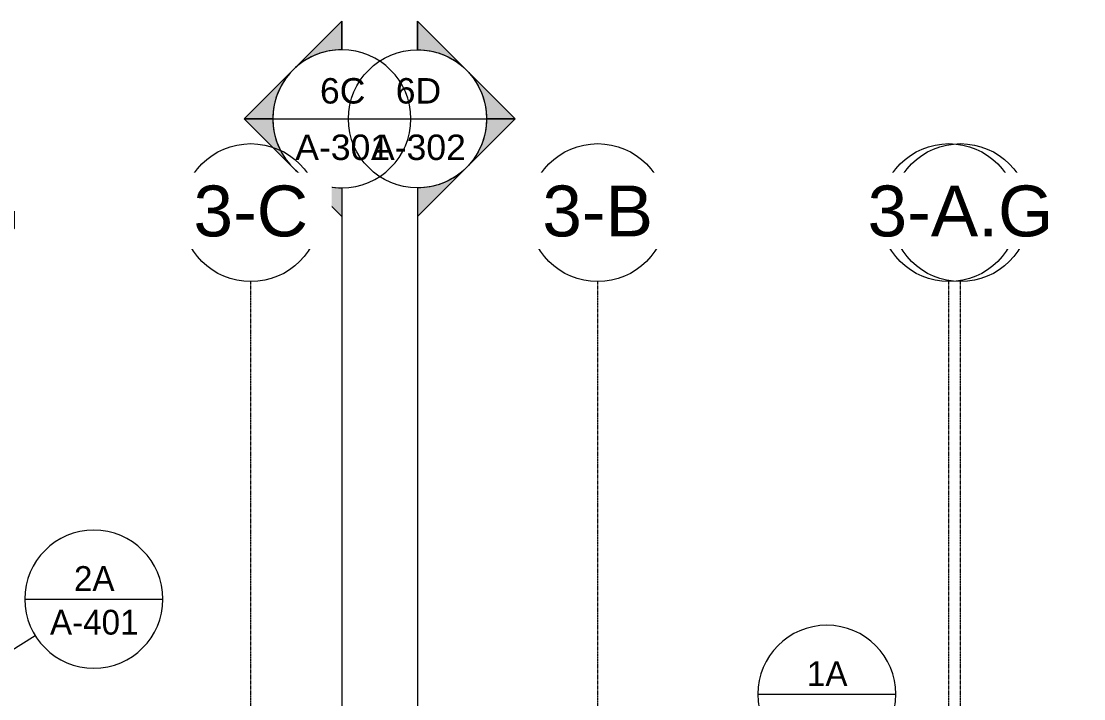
# Model space of a CAD drawing. Header units: inches. Extents: x 21386 to 98862, y -290 to 853.
# Drawn here: x 39190 to 39929, y 382 to 853 of the extents above; entities that cross this region are included whole.
import ezdxf

# ---------------------------------------------------------------- set-up
doc = ezdxf.new("R2010")
doc.units = ezdxf.units.IN
doc.header["$MEASUREMENT"] = 0
doc.linetypes.add('Grid Line 1_2_', pattern=[0.875, 0.5, -0.125, 0.125, -0.125])
for name, color, linetype, lineweight in [('A-ANNO-SYMB', 150, 'Continuous', 9), ('G-ANNO-SYMB', 111, 'Continuous', 9), ('S-GRID', 1, 'Continuous', 9), ('S-GRID-IDEN', 1, 'Continuous', 9)]:
    doc.layers.add(name, color=color, linetype=linetype, lineweight=lineweight)
doc.styles.add('Arial_2', font='arial.ttf', dxfattribs={"height": 35.407186})
doc.styles.add('Arial_3', font='arial.ttf', dxfattribs={"height": 17.703593})
doc.styles.add('Century Gothic', font='GOTHIC.TTF', dxfattribs={"height": 17.245342})

# ---------------------------------------------------------------- blocks, each defined once
blk = doc.blocks.new('Section - Section Head - Filled-1526-Building Section - East_West looking South')
at = {"layer": 'G-ANNO-SYMB'}
h = blk.add_hatch(color=256, dxfattribs=at)
edge = h.paths.add_edge_path(flags=0)
edge.add_arc((-22874.16, 528), 48.06, 90, 132.0784, ccw=False)
edge.add_line((-22874.16, 576.06), (-22874.16, 595.88))
edge.add_line((-22874.16, 595.88), (-22906.36, 563.67))
h = blk.add_hatch(color=256, dxfattribs=at)
edge = h.paths.add_edge_path(flags=0)
edge.add_line((-22908.1, 561.94), (-22942.04, 528))
edge.add_line((-22942.04, 528), (-22922.16, 528))
edge.add_arc((-22874.16, 528), 48, 135, 180, ccw=False)
h = blk.add_hatch(color=256, dxfattribs=at)
edge = h.paths.add_edge_path(flags=0)
edge.add_arc((-22874.16, 528), 48, 180, 225, ccw=False)
edge.add_line((-22922.16, 528), (-22942.04, 528))
edge.add_line((-22942.04, 528), (-22908.1, 494.06))
h = blk.add_hatch(color=256, dxfattribs=at)
edge = h.paths.add_edge_path(flags=0)
edge.add_line((-22906.36, 492.33), (-22874.16, 460.12))
edge.add_line((-22874.16, 460.12), (-22874.16, 479.94))
edge.add_arc((-22874.16, 528), 48.06, 227.9216, 270, ccw=False)
for p, q in [((-22942.04, 528), (-22874.16, 595.88)), ((-22906.36, 563.67), (-22874.16, 595.88)), ((-22874.16, 576), (-22874.16, 595.88)), ((-22874.16, 595.88), (-22874.16, 576.06)), ((-22942.04, 528), (-22908.1, 561.94)), ((-22942.04, 528), (-22874.16, 460.12)), ((-22922.16, 528), (-22942.04, 528)), ((-22908.1, 494.06), (-22942.04, 528)), ((-22942.04, 528), (-22922.16, 528)), ((-22874.16, 460.12), (-22906.36, 492.33)), ((-22874.16, 480), (-22874.16, 460.12)), ((-22874.16, 479.94), (-22874.16, 460.12))]:
    blk.add_line(p, q, dxfattribs=at)
for radius, start, end in [(48, 90, 270), (48.06, 90, 132.0784), (48, 270, 90), (48, 135, 180), (48, 180, 225), (48.06, 227.9216, 270)]:
    blk.add_arc((-22874.16, 528), radius, start, end, dxfattribs=at)
blk = doc.blocks.new('Section - Callout Head-19020-Building Section - East_West looking South')
at = {"layer": 'A-ANNO-SYMB'}
blk.add_line((-22202.56, 384.87), (-22106.56, 384.87), dxfattribs=at)
for start, end in [(0, 180), (180, 360)]:
    blk.add_arc((-22154.56, 384.87), 48, start, end, dxfattribs=at)
blk = doc.blocks.new('Grid - Grid Head - Circle-14747-Building Section - East_West looking South')
at = {"layer": 'S-GRID-IDEN'}
blk.add_circle((-23085.89, 719.89), 48, dxfattribs=at)

msp = doc.modelspace()

# ---------------------------------------------------------------- linework, layer by layer
at = {"layer": 'A-ANNO-SYMB'}
msp.add_line((39135.49, 385.8), (39199.78, 425.71), dxfattribs=at)
at = {"layer": 'G-ANNO-SYMB'}
for p, q in [((39364.99, 785.16), (39460.99, 785.16)), ((39417.67, 785.16), (39513.67, 785.16)), ((39412.99, 737.16), (39412.99, -79.66)), ((39465.67, 737.16), (39465.67, -79.66))]:
    msp.add_line(p, q, dxfattribs=at)
at = {"layer": 'S-GRID', "linetype": 'Grid Line 1_2_'}
for p, q in [((39349.71, -273.16), (39349.71, 671.89)), ((39590.96, -273.16), (39590.96, 671.89)), ((39835.21, -273.16), (39835.21, 671.89)), ((39843.21, -273.16), (39843.21, 671.89))]:
    msp.add_line(p, q, dxfattribs=at)

# ---------------------------------------------------------------- block references
at = {"layer": 'A-ANNO-SYMB'}
for p in [(61395.13, 66.16), (61904.85, 0)]:
    msp.add_blockref('Section - Callout Head-19020-Building Section - East_West looking South', p, dxfattribs=at)
at = {"layer": 'G-ANNO-SYMB'}
msp.add_blockref('Section - Section Head - Filled-1526-Building Section - East_West looking South', (62287.15, 257.16), dxfattribs=at)
at = {"layer": 'G-ANNO-SYMB', "extrusion": (0, 0, -1)}
msp.add_blockref('Section - Section Head - Filled-1526-Building Section - East_West looking South', (-16591.52, 257.16), dxfattribs=at)
at = {"layer": 'S-GRID-IDEN'}
for p in [(62435.6, 0), (62676.85, 0), (62921.1, 0)]:
    msp.add_blockref('Grid - Grid Head - Circle-14747-Building Section - East_West looking South', p, dxfattribs=at)

# ---------------------------------------------------------------- texts
at = {"layer": 'A-ANNO-SYMB', "char_height": 17.245, "attachment_point": 2, "line_spacing_factor": 0.984117, "style": 'Century Gothic'}
for s, insert, width in [('2A', (39240.84, 474.01), 36.936), ('A-401', (39240.84, 443.63), 77.76), ('1A', (39750.56, 407.85), 36.936)]:
    msp.add_mtext(s, dxfattribs=dict(at, insert=insert, width=width))
at = {"layer": 'G-ANNO-SYMB', "char_height": 17.704, "attachment_point": 2, "line_spacing_factor": 0.938532, "style": 'Arial_3'}
for s, insert, width in [('6C', (39413.61, 813.5), 37.584), ('6D', (39466.29, 813.5), 37.584), ('A-301', (39413.61, 774.22), 78.624), ('A-302', (39466.29, 774.22), 78.624)]:
    msp.add_mtext(s, dxfattribs=dict(at, insert=insert, width=width))
at = {"layer": 'S-GRID-IDEN', "insert": (39123.45, 738.77), "char_height": 35.407, "width": 180.144, "attachment_point": 2, "line_spacing_factor": 0.938532, "style": 'Arial_2', "bg_fill": 3, "box_fill_scale": 1.25, "bg_fill_color": 0, "bg_fill_transparency": 0}
msp.add_mtext('1-13.G', dxfattribs=at)

# ---------------------------------------------------------------- next in the draw order: texts
at = {"layer": 'S-GRID-IDEN', "char_height": 35.407, "attachment_point": 2, "line_spacing_factor": 0.938532, "style": 'Arial_2', "bg_fill": 3, "box_fill_scale": 1.25, "bg_fill_color": 0, "bg_fill_transparency": 0}
for s, insert, width in [('3-D.G', (39123.45, 738.77), 156.816), ('3-C', (39349.7, 738.77), 94.608), ('3-B', (39590.95, 738.77), 91.584), ('3-A', (39835.2, 738.77), 91.584)]:
    msp.add_mtext(s, dxfattribs=dict(at, insert=insert, width=width))

# ---------------------------------------------------------------- next in the draw order: block references
at = {"layer": 'S-GRID-IDEN'}
msp.add_blockref('Grid - Grid Head - Circle-14747-Building Section - East_West looking South', (62929.1, 0), dxfattribs=at)

# ---------------------------------------------------------------- next in the draw order: texts
at = {"layer": 'S-GRID-IDEN', "insert": (39843.2, 738.77), "char_height": 35.407, "width": 153.792, "attachment_point": 2, "line_spacing_factor": 0.938532, "style": 'Arial_2', "bg_fill": 3, "box_fill_scale": 1.25, "bg_fill_color": 0, "bg_fill_transparency": 0}
msp.add_mtext('3-A.G', dxfattribs=at)

doc.saveas('drawing.dxf')
